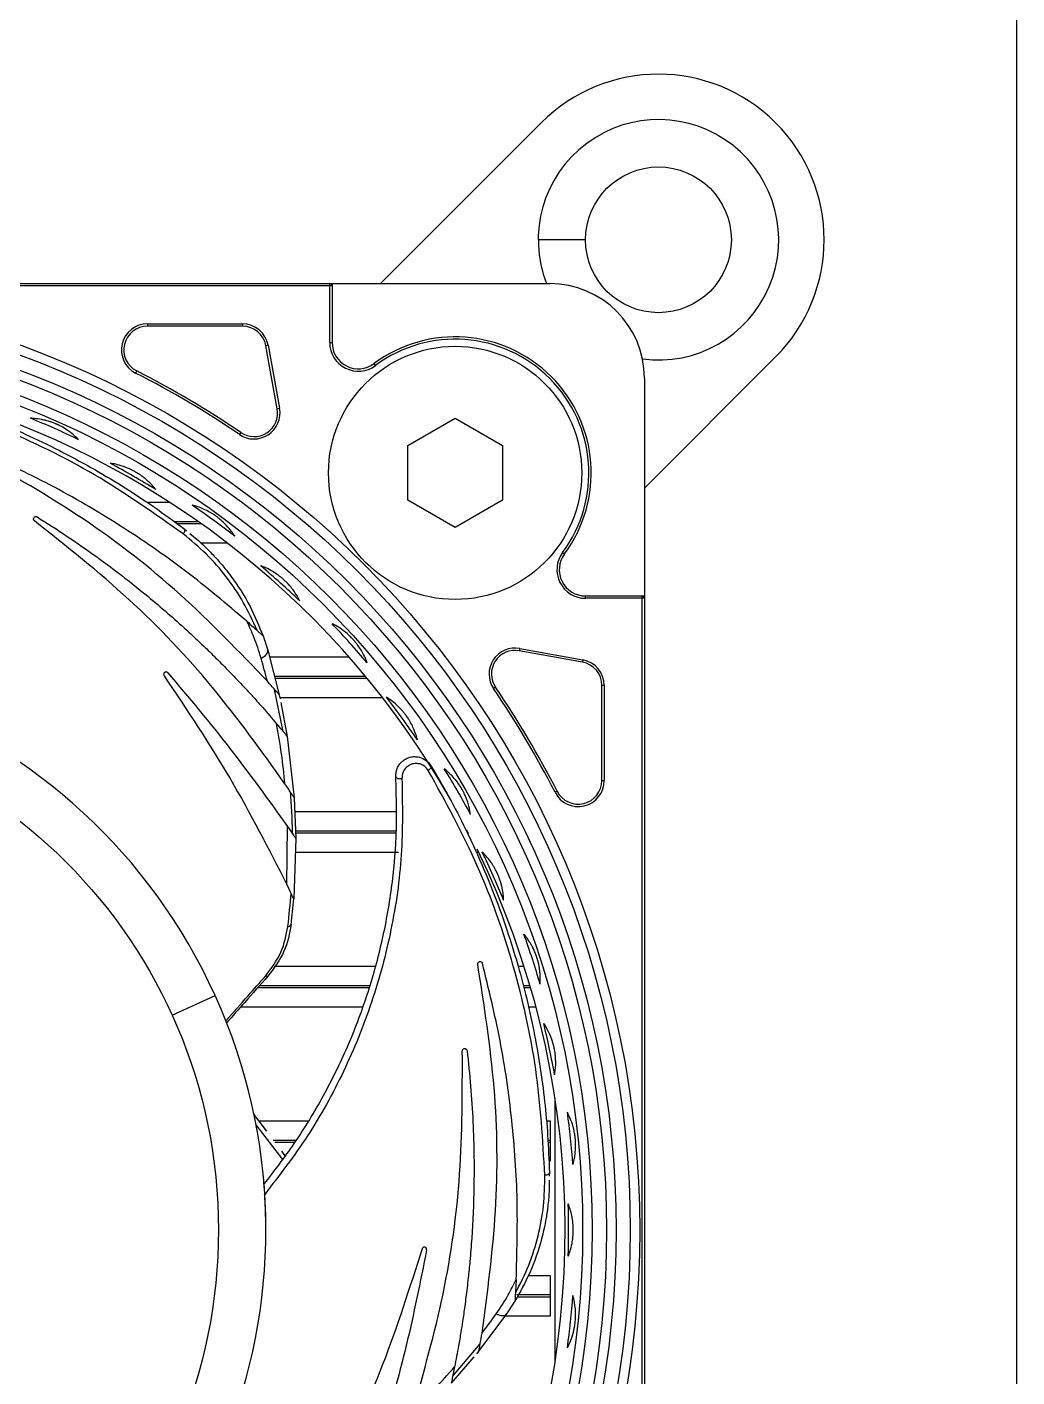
# Model space of a CAD drawing. Header units: millimetres. Extents: x -133.7 to -77.2, y -147.3 to -47.5.
# Drawn here: x -98.11 to -77.19, y -119.02 to -90.49 of the extents above; entities that cross this region are included whole.
import ezdxf

# ---------------------------------------------------------------- set-up
doc = ezdxf.new("R2010")
doc.units = ezdxf.units.MM

msp = doc.modelspace()

# ---------------------------------------------------------------- linework, layer by layer
at = {"color": 7, "linetype": 'Continuous', "lineweight": 25}
for p, q in [((-77.189, -144.744), (-77.189, -50.062)), ((-87.239, -92.509), (-90.64, -95.91)), ((-86.304, -94.984), (-87.304, -94.984)), ((-123.06, -95.91), (-87.06, -95.91)), ((-91.66, -95.96), (-118.46, -95.96)), ((-91.71, -97.154), (-91.71, -95.91)), ((-91.66, -95.91), (-91.66, -97.154)), ((-95.56, -96.76), (-93.552, -96.76)), ((-95.56, -96.76), (-95.56, -96.81)), ((-93.552, -96.81), (-95.56, -96.81)), ((-93.552, -96.76), (-93.552, -96.81)), ((-93.011, -97.212), (-93.06, -97.221)), ((-92.818, -98.554), (-93.06, -97.221)), ((-93.011, -97.212), (-92.769, -98.545)), ((-91.71, -97.154), (-91.66, -97.154)), ((-85.06, -100.23), (-82.289, -97.459)), ((-95.787, -97.755), (-95.81, -97.8)), ((-90.743, -97.641), (-90.772, -97.601)), ((-85.06, -97.91), (-85.06, -133.91)), ((-92.818, -98.554), (-92.769, -98.545)), ((-90.06, -99.333), (-89.06, -98.755)), ((-89.06, -98.755), (-88.06, -99.333)), ((-93.591, -99.056), (-93.619, -99.098)), ((-90.06, -100.487), (-90.06, -99.333)), ((-88.06, -99.333), (-88.06, -100.487)), ((-95.089, -100.535), (-95.565, -100.535)), ((-89.06, -101.065), (-90.06, -100.487)), ((-88.06, -100.487), (-89.06, -101.065)), ((-95.001, -100.935), (-94.498, -100.935)), ((-94.427, -100.985), (-94.932, -100.985)), ((-94.79, -101.088), (-94.733, -101.135)), ((-94.438, -101.385), (-93.887, -101.385)), ((-86.791, -101.593), (-86.751, -101.622)), ((-86.304, -102.51), (-85.06, -102.51)), ((-86.304, -102.56), (-86.304, -102.51)), ((-85.06, -102.56), (-86.304, -102.56)), ((-85.11, -129.31), (-85.11, -102.51)), ((-93.119, -103.353), (-93.019, -103.656)), ((-93.019, -103.656), (-92.775, -104.6)), ((-91.304, -103.803), (-92.981, -103.803)), ((-87.695, -103.619), (-87.704, -103.668)), ((-86.371, -103.91), (-87.704, -103.668)), ((-87.695, -103.619), (-86.362, -103.861)), ((-86.362, -103.861), (-86.371, -103.91)), ((-92.877, -104.203), (-90.962, -104.203)), ((-90.92, -104.253), (-92.864, -104.253)), ((-85.91, -104.402), (-85.96, -104.402)), ((-85.96, -106.41), (-85.96, -104.402)), ((-85.91, -104.402), (-85.91, -106.41)), ((-92.695, -105.374), (-92.874, -104.485)), ((-92.775, -104.6), (-92.759, -104.682)), ((-92.764, -104.653), (-90.6, -104.653)), ((-88.206, -104.441), (-88.248, -104.469)), ((-92.743, -104.764), (-92.606, -105.483)), ((-92.606, -105.483), (-92.459, -106.778)), ((-85.96, -106.41), (-85.91, -106.41)), ((-86.905, -106.637), (-86.95, -106.66)), ((-92.459, -106.778), (-92.426, -107.634)), ((-90.309, -107.072), (-92.448, -107.072)), ((-89.007, -107.072), (-89.03, -107.072)), ((-92.615, -108.61), (-92.599, -107.385)), ((-92.433, -107.472), (-90.307, -107.472)), ((-90.307, -107.522), (-92.431, -107.522)), ((-88.825, -107.472), (-88.793, -107.472)), ((-88.768, -107.522), (-88.801, -107.522)), ((-92.426, -107.634), (-92.471, -108.909)), ((-92.436, -107.922), (-90.258, -107.922)), ((-88.614, -107.922), (-88.568, -107.922)), ((-90.753, -110.34), (-92.883, -110.34)), ((-87.602, -110.34), (-87.73, -110.34)), ((-95.041, -111.369), (-94.13, -110.957)), ((-90.878, -110.79), (-93.231, -110.79)), ((-93.186, -110.74), (-90.864, -110.74)), ((-87.623, -110.74), (-87.479, -110.74)), ((-87.465, -110.79), (-87.609, -110.79)), ((-93.586, -111.19), (-91.013, -111.19)), ((-87.514, -111.19), (-87.353, -111.19)), ((-86.947, -118.69), (-86.947, -113.13)), ((-93.047, -113.814), (-93.312, -113.464)), ((-93.041, -113.822), (-93.312, -113.465)), ((-93.268, -113.686), (-92.711, -114.422)), ((-92.17, -113.608), (-93.203, -113.608)), ((-87.047, -113.608), (-87.132, -113.608)), ((-87.047, -114.458), (-87.047, -113.608)), ((-92.906, -114.008), (-92.414, -114.008)), ((-92.445, -114.058), (-92.868, -114.058)), ((-87.101, -114.008), (-87.047, -114.008)), ((-87.047, -114.058), (-87.098, -114.058)), ((-92.65, -114.339), (-92.722, -114.244)), ((-92.65, -114.339), (-92.716, -114.252)), ((-87.069, -114.698), (-87.07, -114.772)), ((-93.061, -115.937), (-93.06, -115.907)), ((-87.047, -116.876), (-87.516, -116.876)), ((-87.047, -117.726), (-87.047, -116.876)), ((-87.797, -117.417), (-87.972, -117.684)), ((-87.76, -117.276), (-87.047, -117.276)), ((-87.047, -117.326), (-87.75, -117.326)), ((-87.972, -117.684), (-88.557, -118.463)), ((-88.004, -117.726), (-87.047, -117.726)), ((-89.113, -119.008), (-88.53, -118.314)), ((-88.666, -118.59), (-89.143, -119.146)), ((-88.557, -118.463), (-88.612, -118.527))]:
    msp.add_line(p, q, dxfattribs=at)
at = {"color": 7, "linetype": 'Continuous', "lineweight": 25, "flags": 128}
for points in [[(-94.79, -101.088), (-94.783, -101.096), (-94.779, -101.106), (-94.777, -101.119), (-94.778, -101.133), (-94.781, -101.149), (-94.788, -101.166), (-94.796, -101.182), (-94.807, -101.198)], [(-93.159, -103.824), (-93.125, -103.807), (-93.094, -103.787), (-93.067, -103.766), (-93.046, -103.743), (-93.03, -103.721), (-93.02, -103.698), (-93.016, -103.676), (-93.019, -103.656)], [(-89.57, -106.099), (-89.566, -106.109), (-89.566, -106.12), (-89.569, -106.133), (-89.576, -106.146), (-89.585, -106.16), (-89.597, -106.173), (-89.611, -106.185), (-89.627, -106.196)], [(-90.312, -106.328), (-90.309, -106.339), (-90.3, -106.349), (-90.287, -106.358), (-90.27, -106.365), (-90.25, -106.369), (-90.228, -106.371), (-90.205, -106.371), (-90.183, -106.368)], [(-93.014, -110.545), (-93.017, -110.548), (-93.021, -110.549), (-93.026, -110.55), (-93.032, -110.55), (-93.039, -110.548), (-93.046, -110.546), (-93.054, -110.543), (-93.062, -110.539)], [(-87.069, -114.698), (-87.07, -114.708), (-87.076, -114.718), (-87.084, -114.728), (-87.096, -114.736), (-87.111, -114.743), (-87.128, -114.748), (-87.146, -114.752), (-87.165, -114.754)], [(-88.191, -117.679), (-88.156, -117.695), (-88.121, -117.707), (-88.088, -117.714), (-88.057, -117.717), (-88.029, -117.716), (-88.005, -117.709), (-87.986, -117.699), (-87.972, -117.684)]]:
    msp.add_lwpolyline(points, dxfattribs=at)
at = {"color": 7, "linetype": 'Continuous', "lineweight": 25}
for centre, radius in [((-84.764, -94.984), 1.54), ((-105.06, -115.91), 19.9), ((-105.06, -115.91), 19.7), ((-105.06, -115.91), 19.4), ((-105.06, -115.91), 19.2), ((-105.06, -115.91), 18.894), ((-105.06, -115.91), 18.694), ((-89.06, -99.91), 2.675), ((-105.06, -115.91), 11)]:
    msp.add_circle(centre, radius, dxfattribs=at)
for centre, radius, start, end in [((-84.764, -94.984), 3.5, 315, 135), ((-84.764, -94.984), 2.54, 262.3558, 201.3748), ((-91.71, -95.96), 0.05, 360, 90), ((-87.06, -97.91), 2, 0, 90), ((-95.56, -97.31), 0.55, 90, 242.9442), ((-95.56, -97.31), 0.5, 90, 242.9442), ((-93.552, -97.31), 0.55, 10.2877, 90), ((-93.552, -97.31), 0.5, 10.2877, 90), ((-91.104, -97.154), 0.606, 180, 306.5553), ((-91.104, -97.154), 0.556, 180, 306.5553), ((-89.06, -99.91), 2.875, 323.4447, 126.5553), ((-89.06, -99.91), 2.825, 323.4447, 126.5553), ((-105.06, -115.91), 18.325, 29.7906, 283.5635), ((-105.06, -115.91), 20.336, 55.7651, 62.9442), ((-105.06, -115.91), 20.386, 55.7651, 62.9442), ((-93.31, -98.643), 0.55, 235.7651, 10.2877), ((-93.31, -98.643), 0.5, 235.7651, 10.2877), ((-105.06, -115.91), 18.539, 64.2813, 67.7187), ((-105.06, -115.91), 18.397, 58.2682, 61.7318), ((-105.06, -115.91), 18.539, 52.2813, 55.7187), ((-86.304, -101.954), 0.606, 143.4447, 270), ((-86.304, -101.954), 0.556, 143.4447, 270), ((-105.06, -115.91), 18.397, 46.2682, 49.7318), ((-85.11, -102.56), 0.05, 0, 90), ((-105.06, -115.91), 18.539, 40.2813, 43.7187), ((-106.947, -107.819), 14.354, 14.1374, 16.1571), ((-87.793, -104.16), 0.55, 79.7123, 214.2349), ((-87.793, -104.16), 0.5, 79.7123, 214.2349), ((-105.06, -115.91), 12, 24.3792, 204.3792), ((-86.46, -104.402), 0.5, 360, 79.7123), ((-86.46, -104.402), 0.55, 0, 79.7123), ((-105.06, -115.91), 18.397, 34.2682, 37.7318), ((-105.06, -115.91), 20.336, 27.0558, 34.2349), ((-105.06, -115.91), 20.386, 27.0558, 34.2349), ((-105.06, -115.91), 18.539, 28.2813, 31.7187), ((-86.46, -106.41), 0.55, 207.0558, 0), ((-86.46, -106.41), 0.5, 207.0558, 0), ((-105.06, -115.91), 18.325, 288.5467, 26.0523), ((-105.06, -115.91), 18.397, 22.2682, 25.7318), ((-106.939, -107.787), 14.446, 353.2081, 356.0166), ((-106.954, -107.765), 14.529, 353.3377, 355.4827), ((-92.589, -109.426), 0.0692, 265.398, 339.4124), ((-105.06, -115.91), 18.539, 16.2813, 19.7187), ((-105.06, -115.91), 12, 204.3792, 24.3792), ((-105.06, -115.91), 18.397, 10.2682, 13.7318), ((-105.06, -115.91), 18.539, 4.2813, 7.7187), ((-105.06, -115.91), 18.397, 358.2682, 1.7318), ((-88.004, -117.703), 1.489, 332.0667, 15.9333), ((-105.06, -115.91), 18.539, 352.2813, 355.7187), ((-99.91, -109.39), 14.354, 322.7089, 324.7286)]:
    msp.add_arc(centre, radius, start, end, dxfattribs=at)
for points, knots in [([(-103.073, -97.683), (-102.821, -97.719), (-102.319, -97.791), (-101.626, -97.931), (-100.887, -98.107), (-100.111, -98.329), (-99.345, -98.592), (-98.661, -98.861), (-98.018, -99.141), (-97.344, -99.47), (-96.671, -99.837), (-96.038, -100.218), (-95.408, -100.632), (-95.003, -100.931), (-94.79, -101.088)], [0, 0, 0, 0, 0.083922, 0.167842, 0.233354, 0.335298, 0.434931, 0.501492, 0.578711, 0.667087, 0.749954, 0.833035, 0.912189, 1, 1, 1, 1]), ([(-94.807, -101.198), (-95.419, -100.765), (-96.64, -99.902), (-98.668, -98.924), (-100.798, -98.174), (-102.286, -97.917), (-103.033, -97.788)], [0, 0, 0, 0, 0.250066, 0.498539, 0.748314, 1, 1, 1, 1]), ([(-97.015, -99.207), (-97.068, -99.154), (-97.134, -99.088), (-97.302, -98.974), (-97.39, -98.925), (-97.437, -98.902), (-97.461, -98.89), (-97.479, -98.882), (-97.496, -98.875), (-97.521, -98.864), (-97.57, -98.845), (-97.665, -98.812), (-97.862, -98.764), (-97.956, -98.759), (-98.031, -98.755)], [0, 0, 0, 0, 0.3683907, 0.4620592, 0.487003, 0.4945834, 0.4974557, 0.4999951, 0.502533, 0.5054022, 0.5129745, 0.5379037, 0.6315598, 1, 1, 1, 1]), ([(-93.027, -104.313), (-93.627, -103.688), (-94.824, -102.44), (-96.889, -100.829), (-98.412, -99.962), (-99.175, -99.527)], [0, 0, 0, 0, 0.333641, 0.665861, 1, 1, 1, 1]), ([(-93.46, -103.045), (-93.886, -102.685), (-94.744, -101.96), (-96.141, -101.002), (-97.6, -100.143), (-98.624, -99.671), (-99.132, -99.436)], [0, 0, 0, 0, 0.247839, 0.500123, 0.752193, 1, 1, 1, 1]), ([(-95.384, -100.263), (-95.431, -100.204), (-95.49, -100.132), (-95.645, -100.001), (-95.728, -99.943), (-95.772, -99.915), (-95.795, -99.901), (-95.812, -99.891), (-95.828, -99.882), (-95.852, -99.869), (-95.898, -99.845), (-95.99, -99.802), (-96.18, -99.733), (-96.273, -99.718), (-96.347, -99.707)], [0, 0, 0, 0, 0.368385, 0.462054, 0.486999, 0.494581, 0.497454, 0.499995, 0.502534, 0.505404, 0.512978, 0.537909, 0.631565, 1, 1, 1, 1]), ([(-93.718, -101.245), (-93.759, -101.182), (-93.81, -101.103), (-93.95, -100.957), (-94.027, -100.891), (-94.068, -100.858), (-94.089, -100.842), (-94.104, -100.831), (-94.12, -100.82), (-94.142, -100.804), (-94.185, -100.775), (-94.272, -100.723), (-94.455, -100.635), (-94.545, -100.611), (-94.618, -100.591)], [0, 0, 0, 0, 0.368391, 0.462059, 0.487003, 0.494583, 0.497456, 0.499995, 0.502533, 0.505402, 0.512974, 0.537904, 0.63156, 1, 1, 1, 1]), ([(-97.947, -100.924), (-97.951, -100.92), (-97.96, -100.912), (-97.967, -100.894), (-97.967, -100.873), (-97.958, -100.853), (-97.943, -100.839), (-97.924, -100.833), (-97.906, -100.833), (-97.896, -100.838), (-97.89, -100.841)], [0, 0, 0, 0, 0.124711, 0.249538, 0.374205, 0.498728, 0.623629, 0.748936, 0.87431, 1, 1, 1, 1]), ([(-92.655, -106.48), (-93.15, -105.79), (-94.138, -104.412), (-95.911, -102.543), (-97.267, -101.464), (-97.947, -100.924)], [0, 0, 0, 0, 0.333616, 0.665951, 1, 1, 1, 1]), ([(-97.89, -100.841), (-97.678, -100.976), (-97.254, -101.246), (-96.637, -101.677), (-96.07, -102.101), (-95.428, -102.615), (-94.875, -103.096), (-94.405, -103.537), (-94.153, -103.782), (-93.928, -104.007), (-93.713, -104.229), (-93.497, -104.459), (-93.306, -104.667), (-93.09, -104.909), (-92.929, -105.098), (-92.831, -105.212)], [0, 0, 0, 0, 0.111845, 0.22335, 0.33521, 0.427241, 0.59019, 0.663299, 0.715788, 0.747635, 0.805853, 0.854276, 0.888859, 0.932447, 1, 1, 1, 1]), ([(-93.245, -103.237), (-93.337, -103.037), (-93.519, -102.639), (-93.885, -102.1), (-94.309, -101.609), (-94.64, -101.336), (-94.807, -101.198)], [0, 0, 0, 0, 0.251101, 0.501071, 0.74959, 1, 1, 1, 1]), ([(-94.668, -101.188), (-94.616, -101.23), (-94.48, -101.338), (-94.286, -101.524), (-94.091, -101.729), (-93.932, -101.916), (-93.686, -102.235), (-93.388, -102.698), (-93.205, -103.144), (-93.119, -103.353)], [0, 0, 0, 0, 0.075034, 0.194837, 0.300377, 0.391653, 0.468663, 0.750986, 1, 1, 1, 1]), ([(-92.342, -102.616), (-92.376, -102.55), (-92.419, -102.466), (-92.543, -102.306), (-92.612, -102.232), (-92.65, -102.195), (-92.669, -102.177), (-92.683, -102.164), (-92.697, -102.152), (-92.718, -102.134), (-92.758, -102.101), (-92.839, -102.04), (-93.011, -101.933), (-93.099, -101.899), (-93.169, -101.872)], [0, 0, 0, 0, 0.368385, 0.462054, 0.486999, 0.494581, 0.497454, 0.499995, 0.502534, 0.505404, 0.512978, 0.537909, 0.631565, 1, 1, 1, 1]), ([(-93.159, -103.824), (-93.207, -103.675), (-93.291, -103.407), (-93.409, -103.156), (-93.46, -103.045)], [0, 0, 0, 0, 0.559931, 1, 1, 1, 1]), ([(-93.46, -103.045), (-93.372, -103.123), (-93.25, -103.233), (-93.152, -103.322), (-93.123, -103.349), (-93.12, -103.352), (-93.119, -103.353)], [0, 0, 0, 0, 0.600918, 0.834494, 0.924617, 1, 1, 1, 1]), ([(-90.917, -103.923), (-90.943, -103.854), (-90.977, -103.766), (-91.084, -103.594), (-91.145, -103.513), (-91.178, -103.473), (-91.196, -103.452), (-91.209, -103.438), (-91.221, -103.424), (-91.24, -103.404), (-91.276, -103.367), (-91.351, -103.298), (-91.51, -103.174), (-91.594, -103.131), (-91.661, -103.097)], [0, 0, 0, 0, 0.368391, 0.462059, 0.487003, 0.494583, 0.497456, 0.499995, 0.502533, 0.505402, 0.512974, 0.537904, 0.63156, 1, 1, 1, 1]), ([(-95.131, -104.134), (-95.135, -104.13), (-95.144, -104.121), (-95.162, -104.116), (-95.18, -104.117), (-95.197, -104.124), (-95.208, -104.135), (-95.215, -104.146), (-95.219, -104.16), (-95.219, -104.178), (-95.213, -104.19), (-95.21, -104.195)], [0, 0, 0, 0, 0.134558, 0.268901, 0.389766, 0.49937, 0.599209, 0.652197, 0.728674, 0.860229, 1, 1, 1, 1]), ([(-95.21, -104.195), (-94.729, -104.915), (-93.767, -106.355), (-92.999, -107.858), (-92.615, -108.61)], [0, 0, 0, 0, 0.500068, 1, 1, 1, 1]), ([(-95.131, -104.134), (-94.686, -104.661), (-93.797, -105.716), (-92.999, -106.829), (-92.599, -107.385)], [0, 0, 0, 0, 0.500032, 1, 1, 1, 1]), ([(-92.775, -104.6), (-92.782, -104.591), (-92.798, -104.573), (-92.887, -104.47), (-92.972, -104.375), (-93.027, -104.313)], [0, 0, 0, 0, 0.230316, 0.495914, 1, 1, 1, 1]), ([(-89.856, -105.551), (-89.875, -105.479), (-89.9, -105.388), (-89.988, -105.206), (-90.04, -105.119), (-90.069, -105.075), (-90.085, -105.053), (-90.096, -105.038), (-90.107, -105.022), (-90.123, -105.001), (-90.156, -104.96), (-90.222, -104.884), (-90.368, -104.743), (-90.447, -104.692), (-90.51, -104.651)], [0, 0, 0, 0, 0.368385, 0.462054, 0.486999, 0.494581, 0.497454, 0.499995, 0.502534, 0.505404, 0.512978, 0.537909, 0.631565, 1, 1, 1, 1]), ([(-92.655, -106.48), (-92.677, -106.27), (-92.722, -105.846), (-92.794, -105.424), (-92.831, -105.212)], [0, 0, 0, 0, 0.497211, 1, 1, 1, 1]), ([(-92.831, -105.212), (-92.768, -105.287), (-92.685, -105.386), (-92.617, -105.469), (-92.61, -105.478), (-92.606, -105.482)], [0, 0, 0, 0, 0.631739, 0.828064, 1, 1, 1, 1]), ([(-90.312, -106.328), (-90.311, -106.295), (-90.31, -106.23), (-90.28, -106.139), (-90.233, -106.06), (-90.171, -105.996), (-90.095, -105.946), (-90.007, -105.913), (-89.91, -105.901), (-89.847, -105.912), (-89.815, -105.918)], [0, 0, 0, 0, 0.138864, 0.268026, 0.388296, 0.50068, 0.617234, 0.738485, 0.865706, 1, 1, 1, 1]), ([(-89.627, -106.196), (-89.645, -106.171), (-89.681, -106.122), (-89.76, -106.072), (-89.855, -106.046), (-89.942, -106.053), (-90.009, -106.077), (-90.056, -106.103), (-90.097, -106.138), (-90.142, -106.193), (-90.179, -106.272), (-90.182, -106.336), (-90.183, -106.368)], [0, 0, 0, 0, 0.1245734, 0.2488834, 0.3732972, 0.4978901, 0.5604257, 0.6230395, 0.6857627, 0.7487142, 0.8741439, 1, 1, 1, 1]), ([(-89.815, -105.918), (-89.764, -105.936), (-89.664, -105.974), (-89.601, -106.057), (-89.57, -106.099)], [0, 0, 0, 0, 0.4970183, 1, 1, 1, 1]), ([(-89.57, -106.099), (-89.442, -106.318), (-89.185, -106.756), (-88.862, -107.385), (-88.54, -108.072), (-88.229, -108.817), (-87.957, -109.58), (-87.74, -110.283), (-87.559, -110.96), (-87.396, -111.692), (-87.263, -112.447), (-87.166, -113.18), (-87.097, -113.931), (-87.078, -114.433), (-87.069, -114.698)], [0, 0, 0, 0, 0.083922, 0.167842, 0.233354, 0.335298, 0.434931, 0.501492, 0.578711, 0.667087, 0.749954, 0.833035, 0.912189, 1, 1, 1, 1]), ([(-93.099, -114.945), (-92.881, -114.662), (-92.425, -114.069), (-91.835, -113.093), (-91.32, -112.046), (-90.906, -110.959), (-90.593, -109.835), (-90.392, -108.714), (-90.281, -107.542), (-90.301, -106.754), (-90.312, -106.328)], [0, 0, 0, 0, 0.119423, 0.250158, 0.375112, 0.500514, 0.625814, 0.750137, 0.865044, 1, 1, 1, 1]), ([(-90.183, -106.368), (-90.174, -106.907), (-90.156, -107.981), (-90.386, -109.57), (-90.796, -111.11), (-91.394, -112.573), (-92.149, -113.945), (-92.772, -114.753), (-93.084, -115.158)], [0, 0, 0, 0, 0.1669213, 0.3328381, 0.4996936, 0.6668901, 0.8330857, 1, 1, 1, 1]), ([(-87.165, -114.754), (-87.208, -114.005), (-87.295, -112.512), (-87.794, -110.317), (-88.536, -108.183), (-89.263, -106.86), (-89.627, -106.196)], [0, 0, 0, 0, 0.250066, 0.498539, 0.748314, 1, 1, 1, 1]), ([(-88.734, -107.126), (-88.742, -107.073), (-88.756, -106.995), (-88.794, -106.865), (-88.829, -106.771), (-88.857, -106.708), (-88.884, -106.652), (-88.9, -106.623), (-88.908, -106.608), (-88.915, -106.597), (-88.921, -106.585), (-88.931, -106.568), (-88.951, -106.535), (-88.976, -106.498), (-88.994, -106.472), (-89.006, -106.456), (-89.011, -106.45), (-89.013, -106.447), (-89.013, -106.446), (-89.013, -106.446), (-89.064, -106.379), (-89.167, -106.266), (-89.24, -106.205), (-89.29, -106.163)], [0, 0, 0, 0, 0.255294, 0.379211, 0.438461, 0.477921, 0.490804, 0.495302, 0.497189, 0.499021, 0.500875, 0.502787, 0.507268, 0.520825, 0.541936, 0.548462, 0.551914, 0.553688, 0.5538, 0.553828, 0.553842, 0.694375, 1, 1, 1, 1]), ([(-92.459, -106.778), (-92.46, -106.777), (-92.463, -106.773), (-92.482, -106.743), (-92.538, -106.657), (-92.607, -106.553), (-92.655, -106.48)], [0, 0, 0, 0, 0.096395, 0.211802, 0.448584, 1, 1, 1, 1]), ([(-92.495, -107.535), (-92.498, -107.39), (-92.505, -107.098), (-92.526, -106.806), (-92.537, -106.659)], [0, 0, 0, 0, 0.497734, 1, 1, 1, 1]), ([(-92.599, -107.385), (-92.554, -107.45), (-92.492, -107.539), (-92.437, -107.619), (-92.43, -107.629), (-92.426, -107.634)], [0, 0, 0, 0, 0.573813, 0.788863, 1, 1, 1, 1]), ([(-88.035, -108.938), (-88.035, -108.927), (-88.036, -108.904), (-88.039, -108.869), (-88.042, -108.835), (-88.046, -108.802), (-88.052, -108.758), (-88.061, -108.705), (-88.073, -108.651), (-88.083, -108.614), (-88.087, -108.598), (-88.092, -108.581), (-88.101, -108.55), (-88.112, -108.514), (-88.131, -108.463), (-88.141, -108.436), (-88.148, -108.419), (-88.154, -108.405), (-88.161, -108.39), (-88.168, -108.375), (-88.174, -108.36), (-88.184, -108.34), (-88.207, -108.293), (-88.226, -108.259), (-88.246, -108.225), (-88.261, -108.202), (-88.274, -108.181), (-88.287, -108.162), (-88.317, -108.118), (-88.363, -108.058), (-88.425, -107.985), (-88.465, -107.945), (-88.487, -107.923)], [0, 0, 0, 0, 0.058288, 0.112343, 0.162168, 0.207763, 0.24987, 0.326406, 0.388693, 0.402048, 0.41452, 0.426111, 0.437641, 0.474652, 0.486665, 0.491833, 0.49479, 0.497305, 0.499537, 0.501702, 0.504039, 0.50674, 0.513677, 0.541049, 0.55839, 0.576441, 0.592276, 0.609573, 0.62791, 0.724573, 0.848576, 1, 1, 1, 1]), ([(-92.471, -108.909), (-92.472, -108.907), (-92.477, -108.897), (-92.526, -108.793), (-92.583, -108.676), (-92.615, -108.61)], [0, 0, 0, 0, 0.111661, 0.496397, 1, 1, 1, 1]), ([(-93.062, -110.539), (-92.941, -110.374), (-92.697, -110.044), (-92.628, -109.678), (-92.594, -109.495)], [0, 0, 0, 0, 0.49879, 1, 1, 1, 1]), ([(-92.524, -109.45), (-92.56, -109.644), (-92.632, -110.029), (-92.887, -110.374), (-93.014, -110.545)], [0, 0, 0, 0, 0.5015212, 1, 1, 1, 1]), ([(-87.264, -110.712), (-87.262, -110.682), (-87.26, -110.626), (-87.261, -110.552), (-87.265, -110.504), (-87.266, -110.485), (-87.268, -110.466), (-87.27, -110.44), (-87.276, -110.398), (-87.285, -110.339), (-87.298, -110.277), (-87.311, -110.225), (-87.319, -110.198), (-87.324, -110.18), (-87.329, -110.164), (-87.333, -110.151), (-87.337, -110.138), (-87.343, -110.122), (-87.352, -110.095), (-87.362, -110.069), (-87.384, -110.016), (-87.412, -109.955), (-87.446, -109.89), (-87.476, -109.839), (-87.512, -109.782), (-87.556, -109.719), (-87.589, -109.677), (-87.608, -109.655)], [0, 0, 0, 0, 0.148105, 0.269996, 0.291234, 0.311428, 0.330577, 0.348684, 0.388709, 0.441403, 0.476675, 0.488062, 0.492336, 0.495799, 0.498669, 0.5, 0.501332, 0.504215, 0.507698, 0.517205, 0.526393, 0.567452, 0.628523, 0.696278, 0.740602, 0.858641, 1, 1, 1, 1]), ([(-88.582, -110.296), (-88.582, -110.29), (-88.584, -110.278), (-88.577, -110.26), (-88.563, -110.245), (-88.544, -110.236), (-88.522, -110.236), (-88.504, -110.244), (-88.491, -110.257), (-88.487, -110.268), (-88.485, -110.273)], [0, 0, 0, 0, 0.124726, 0.249591, 0.374037, 0.498517, 0.623585, 0.748903, 0.874342, 1, 1, 1, 1]), ([(-88.49, -118.087), (-88.376, -117.228), (-88.147, -115.514), (-88.174, -112.896), (-88.446, -111.164), (-88.582, -110.296)], [0, 0, 0, 0, 0.333641, 0.665861, 1, 1, 1, 1]), ([(-87.769, -116.958), (-87.754, -116.401), (-87.722, -115.278), (-87.844, -113.588), (-88.082, -111.912), (-88.351, -110.816), (-88.485, -110.273)], [0, 0, 0, 0, 0.247839, 0.500123, 0.752193, 1, 1, 1, 1]), ([(-93.904, -111.49), (-93.748, -111.314), (-93.47, -111), (-93.187, -110.68), (-93.062, -110.539)], [0, 0, 0, 0, 0.559988, 1, 1, 1, 1]), ([(-93.014, -110.545), (-93.179, -110.731), (-93.472, -111.062), (-93.761, -111.387), (-93.888, -111.531)], [0, 0, 0, 0, 0.559985, 1, 1, 1, 1]), ([(-86.957, -112.631), (-86.948, -112.568), (-86.936, -112.484), (-86.934, -112.341), (-86.941, -112.243), (-86.944, -112.195), (-86.96, -112.103), (-86.964, -112.081), (-86.967, -112.065), (-86.971, -112.049), (-86.976, -112.026), (-86.999, -111.936), (-87.041, -111.819), (-87.112, -111.66), (-87.16, -111.586), (-87.188, -111.543)], [0, 0, 0, 0, 0.2991901, 0.3978468, 0.4381007, 0.4890374, 0.4953013, 0.4977486, 0.4999456, 0.5021301, 0.5045436, 0.5107018, 0.5610856, 0.7440538, 1, 1, 1, 1]), ([(-88.808, -112.12), (-88.781, -112.37), (-88.728, -112.87), (-88.68, -113.621), (-88.659, -114.329), (-88.661, -115.151), (-88.692, -115.884), (-88.743, -116.526), (-88.778, -116.876), (-88.814, -117.192), (-88.853, -117.498), (-88.898, -117.81), (-88.942, -118.09), (-88.996, -118.41), (-89.043, -118.653), (-89.071, -118.801)], [0, 0, 0, 0, 0.111845, 0.22335, 0.33521, 0.427241, 0.59019, 0.663299, 0.715788, 0.747635, 0.805853, 0.854276, 0.888859, 0.932447, 1, 1, 1, 1]), ([(-88.908, -112.128), (-88.908, -112.122), (-88.907, -112.11), (-88.897, -112.093), (-88.881, -112.08), (-88.86, -112.074), (-88.839, -112.078), (-88.823, -112.088), (-88.812, -112.103), (-88.81, -112.114), (-88.808, -112.12)], [0, 0, 0, 0, 0.124711, 0.249538, 0.374205, 0.498728, 0.623629, 0.748936, 0.87431, 1, 1, 1, 1]), ([(-89.953, -119.729), (-89.722, -118.912), (-89.261, -117.28), (-88.905, -114.729), (-88.907, -112.996), (-88.908, -112.128)], [0, 0, 0, 0, 0.333616, 0.665951, 1, 1, 1, 1]), ([(-86.572, -114.526), (-86.554, -114.466), (-86.531, -114.387), (-86.517, -114.181), (-86.512, -114.106), (-86.519, -114.004), (-86.521, -113.984), (-86.522, -113.97), (-86.524, -113.956), (-86.525, -113.942), (-86.527, -113.929), (-86.532, -113.895), (-86.539, -113.852), (-86.57, -113.695), (-86.619, -113.569), (-86.662, -113.477), (-86.688, -113.42)], [0, 0, 0, 0, 0.330487, 0.429362, 0.488763, 0.494413, 0.496676, 0.498682, 0.500571, 0.502511, 0.504656, 0.507124, 0.521341, 0.543792, 0.721907, 1, 1, 1, 1]), ([(-93.093, -115.019), (-93.093, -115.018), (-93.096, -114.979), (-93.099, -114.939), (-93.103, -114.9)], [0, 0, 0, 0, 0.013393, 1, 1, 1, 1]), ([(-87.071, -114.856), (-87.071, -114.923), (-87.071, -115.097), (-87.095, -115.364), (-87.134, -115.644), (-87.181, -115.885), (-87.277, -116.277), (-87.453, -116.798), (-87.687, -117.219), (-87.797, -117.417)], [0, 0, 0, 0, 0.0750345, 0.1948374, 0.3003771, 0.3916527, 0.4686635, 0.7509857, 1, 1, 1, 1]), ([(-87.786, -117.246), (-87.686, -117.05), (-87.488, -116.659), (-87.296, -116.037), (-87.176, -115.399), (-87.169, -114.969), (-87.165, -114.754)], [0, 0, 0, 0, 0.251101, 0.501071, 0.74959, 1, 1, 1, 1]), ([(-93.069, -115.434), (-93.072, -115.374), (-93.076, -115.276), (-93.082, -115.179), (-93.085, -115.142)], [0, 0, 0, 0, 0.621921, 1, 1, 1, 1]), ([(-93.06, -115.937), (-93.06, -115.844), (-93.061, -115.677), (-93.067, -115.509), (-93.069, -115.434)], [0, 0, 0, 0, 0.559859, 1, 1, 1, 1]), ([(-86.563, -115.91), (-86.563, -115.904), (-86.563, -115.891), (-86.564, -115.864), (-86.566, -115.812), (-86.575, -115.711), (-86.61, -115.511), (-86.644, -115.424), (-86.671, -115.354)], [0, 0, 0, 0, 0.00508, 0.010823, 0.025979, 0.075855, 0.26318, 1, 1, 1, 1]), ([(-86.671, -116.466), (-86.644, -116.396), (-86.61, -116.309), (-86.575, -116.109), (-86.566, -116.008), (-86.564, -115.956), (-86.563, -115.929), (-86.563, -115.916), (-86.563, -115.91)], [0, 0, 0, 0, 0.73682, 0.924145, 0.974021, 0.989177, 0.99492, 1, 1, 1, 1]), ([(-89.759, -116.307), (-90.022, -117.132), (-90.549, -118.781), (-91.245, -120.32), (-91.593, -121.089)], [0, 0, 0, 0, 0.500068, 1, 1, 1, 1]), ([(-89.662, -116.331), (-89.798, -117.007), (-90.068, -118.36), (-90.44, -119.678), (-90.626, -120.337)], [0, 0, 0, 0, 0.500032, 1, 1, 1, 1]), ([(-89.662, -116.331), (-89.662, -116.325), (-89.661, -116.312), (-89.668, -116.295), (-89.68, -116.281), (-89.696, -116.273), (-89.711, -116.271), (-89.724, -116.273), (-89.738, -116.278), (-89.752, -116.29), (-89.757, -116.301), (-89.759, -116.307)], [0, 0, 0, 0, 0.134558, 0.268901, 0.389766, 0.49937, 0.599209, 0.652197, 0.728674, 0.860229, 1, 1, 1, 1]), ([(-88.191, -117.679), (-88.103, -117.549), (-87.947, -117.316), (-87.824, -117.067), (-87.769, -116.958)], [0, 0, 0, 0, 0.559931, 1, 1, 1, 1]), ([(-87.769, -116.958), (-87.776, -117.076), (-87.785, -117.239), (-87.794, -117.372), (-87.797, -117.411), (-87.797, -117.415), (-87.797, -117.417)], [0, 0, 0, 0, 0.600918, 0.834494, 0.924617, 1, 1, 1, 1]), ([(-88.557, -118.463), (-88.555, -118.452), (-88.551, -118.428), (-88.526, -118.294), (-88.505, -118.169), (-88.49, -118.087)], [0, 0, 0, 0, 0.230316, 0.495914, 1, 1, 1, 1]), ([(-89.953, -119.729), (-89.802, -119.581), (-89.499, -119.282), (-89.214, -118.962), (-89.071, -118.801)], [0, 0, 0, 0, 0.497211, 1, 1, 1, 1]), ([(-89.071, -118.801), (-89.091, -118.897), (-89.116, -119.023), (-89.139, -119.128), (-89.141, -119.14), (-89.143, -119.145)], [0, 0, 0, 0, 0.631739, 0.828064, 1, 1, 1, 1])]:
    msp.add_open_spline(points, degree=3, knots=knots, dxfattribs=at)

doc.saveas('drawing.dxf')
